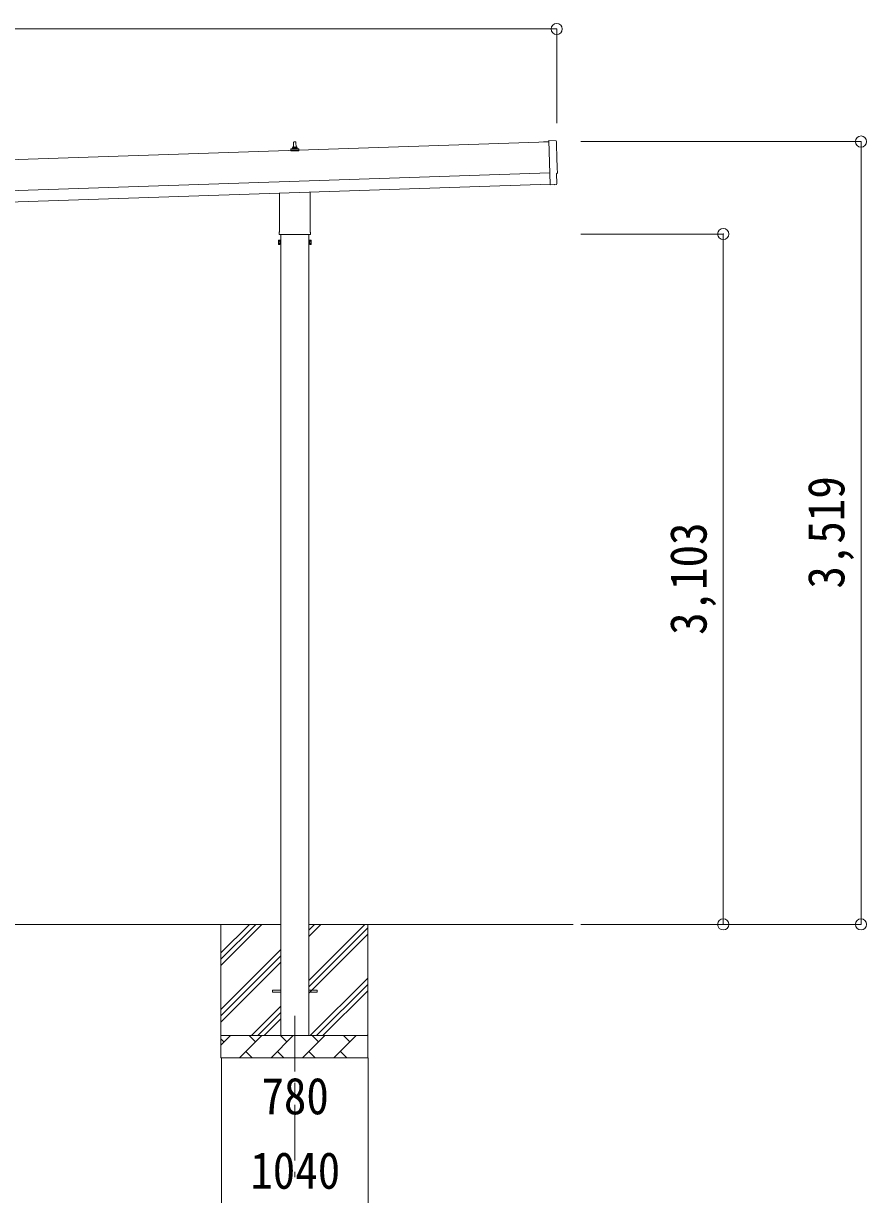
# Model space of a CAD drawing. Units: millimetres at full size, sheet at 1:50. Extents: x -14053 to 14053, y -9700 to 9700.
# Drawn here: x 4919 to 8708, y -6073 to -808 of the extents above; entities that cross this region are included whole.
import ezdxf
from ezdxf.enums import TextEntityAlignment as Align

# ---------------------------------------------------------------- set-up
doc = ezdxf.new("R2010")
doc.units = ezdxf.units.MM
doc.header["$LTSCALE"] = 50
doc.header["$PDMODE"] = 32
doc.header["$PDSIZE"] = 50
doc.linetypes.add('CHAIN1', pattern=[8, 5, -1, 1, -1])
for name, color, linetype, lineweight in [('0-0_0', 7, 'Continuous', 9), ('0-1_Defpoints', 4, 'Continuous', 9), ('0-6_PARTS1', 6, 'Continuous', 9)]:
    doc.layers.add(name, color=color, linetype=linetype, lineweight=lineweight)
doc.styles.add('ＭＳ ゴシック', font='')
doc.styles.get('ＭＳ ゴシック').set_extended_font_data('MS Gothic')

msp = doc.modelspace()

# ---------------------------------------------------------------- linework, layer by layer
at = {"layer": '0-0_0'}
for p, q in [((6076.04, -4858.37), (3101.04, -4858.37)), ((5806.04, -4858.37), (5806.04, -5458.37)), ((5806.04, -5043.42), (5991.09, -4858.37)), ((5806.04, -5015.14), (5962.81, -4858.37)), ((5806.04, -4986.85), (5934.52, -4858.37)), ((7389.42, -4858.37), (6201.04, -4858.37)), ((6201.04, -5110.97), (6453.64, -4858.37)), ((6201.04, -4912.98), (6255.65, -4858.37)), ((6201.04, -4884.7), (6227.37, -4858.37)), ((6201.04, -5139.25), (6466.04, -4874.25)), ((6466.04, -4858.37), (6466.04, -5458.37)), ((6201.04, -5167.54), (6466.04, -4902.54)), ((5806.04, -5241.41), (6076.04, -4971.41)), ((5806.04, -5269.7), (6076.04, -4999.7)), ((5806.04, -5297.98), (6076.04, -5027.98)), ((6208.2, -5358.37), (6466.04, -5100.53)), ((6236.48, -5358.37), (6466.04, -5128.81)), ((6264.77, -5358.37), (6466.04, -5157.1)), ((5943.64, -5358.37), (6076.04, -5225.97)), ((5971.92, -5358.37), (6076.04, -5254.25)), ((6000.21, -5358.37), (6076.04, -5282.54)), ((5806.04, -5358.37), (6466.04, -5358.37)), ((5806.04, -5401.26), (5848.93, -5358.37)), ((5890.36, -5458.37), (5990.36, -5358.37)), ((5961.8, -5386.92), (5933.25, -5358.37)), ((6031.78, -5458.37), (6131.78, -5358.37)), ((6103.22, -5386.92), (6074.67, -5358.37)), ((6173.2, -5458.37), (6273.2, -5358.37)), ((6244.65, -5386.92), (6216.09, -5358.37)), ((6314.62, -5458.37), (6414.62, -5358.37)), ((6386.07, -5386.92), (6357.51, -5358.37)), ((6462.76, -5358.37), (6466.04, -5355.09)), ((5820.38, -5386.92), (5806.04, -5372.58)), ((6466.04, -5458.37), (5806.04, -5458.37)), ((5918.91, -5429.82), (5947.46, -5458.37)), ((6060.33, -5429.82), (6088.88, -5458.37)), ((6201.75, -5429.82), (6230.31, -5458.37)), ((6343.17, -5429.82), (6371.73, -5458.37))]:
    msp.add_line(p, q, dxfattribs=at)
at = {"layer": '0-0_0', "linetype": 'CHAIN1'}
for p, q in [((6038.54, -5162.87), (6076.04, -5162.87)), ((6201.04, -5162.87), (6238.54, -5162.87))]:
    msp.add_line(p, q, dxfattribs=at)
at = {"layer": '0-1_Defpoints'}
for p, q in [((7279.91, -1340.29), (1896.9, -1519.72)), ((6128.54, -1369.99), (6128.54, -1365.78)), ((6129.54, -1365.78), (6147.54, -1365.78)), ((6132.54, -1365.78), (6133.27, -1342.25)), ((6134.27, -1341.28), (6142.82, -1341.28)), ((6143.82, -1342.25), (6144.54, -1365.78)), ((6148.54, -1369.99), (6148.54, -1365.78)), ((7255.39, -1340.11), (7279.87, -1339.29)), ((7255.42, -1341.11), (7255.39, -1340.11)), ((7279.91, -1340.29), (7255.42, -1341.11)), ((7279.74, -1335.21), (7286.33, -1532.95)), ((7311.35, -1335.8), (7279.74, -1335.21)), ((6120.29, -1381.28), (6120.29, -1373.56)), ((6156.79, -1381.28), (6120.29, -1381.28)), ((6120.67, -1372.78), (6156.41, -1372.78)), ((6121.06, -1372.59), (6127.78, -1370.96)), ((6128.16, -1370.78), (6148.92, -1370.78)), ((6156.03, -1372.59), (6149.31, -1370.96)), ((6156.79, -1381.28), (6156.79, -1373.56)), ((1901.56, -1659.65), (7284.57, -1480.21)), ((7314.06, -1482.62), (7314.66, -1482.6)), ((7315.62, -1529.62), (7314.06, -1482.62)), ((1903.23, -1709.62), (7286.24, -1530.18)), ((6070.24, -1745.27), (6070.24, -1570.72)), ((6206.84, -1566.16), (6206.84, -1745.27)), ((7286.33, -1532.95), (7286.36, -1533.95)), ((7304.55, -1532.44), (7286.36, -1533.95)), ((7305.23, -1533.05), (7304.55, -1532.44)), ((7305.98, -1533.3), (7312.89, -1532.71)), ((6064.54, -1783.54), (6065.3, -1782.22)), ((6064.54, -1783.54), (6064.54, -1800.54)), ((6071.54, -1782.22), (6065.3, -1782.22)), ((6071.54, -1787.13), (6065.3, -1787.13)), ((6068.54, -1754.04), (6068.54, -1748.54)), ((6206.48, -1757.54), (6070.6, -1757.54)), ((6071.54, -1801.85), (6071.54, -1782.22)), ((6071.54, -1782.84), (6074.04, -1782.84)), ((6071.54, -1801.24), (6071.54, -1782.84)), ((6074.04, -1781.54), (6076.04, -1781.54)), ((6074.04, -1802.54), (6074.04, -1781.54)), ((6076.04, -1757.54), (6076.04, -5358.37)), ((6076.04, -1781.54), (6076.04, -1802.54)), ((6201.04, -5358.37), (6201.04, -1757.54)), ((6201.04, -1781.54), (6201.04, -1802.54)), ((6203.04, -1781.54), (6201.04, -1781.54)), ((6203.04, -1802.54), (6203.04, -1781.54)), ((6205.54, -1782.84), (6203.04, -1782.84)), ((6205.54, -1782.22), (6211.78, -1782.22)), ((6205.54, -1801.85), (6205.54, -1782.22)), ((6205.54, -1801.24), (6205.54, -1782.84)), ((6205.54, -1787.13), (6211.78, -1787.13)), ((6208.54, -1748.54), (6208.54, -1754.04)), ((6212.54, -1783.54), (6211.78, -1782.22)), ((6212.54, -1783.54), (6212.54, -1800.54)), ((6064.54, -1800.54), (6065.3, -1801.85)), ((6071.54, -1796.95), (6065.3, -1796.95)), ((6071.54, -1801.85), (6065.3, -1801.85)), ((6074.04, -1801.24), (6071.54, -1801.24)), ((6076.04, -1802.54), (6074.04, -1802.54)), ((6201.04, -1802.54), (6203.04, -1802.54)), ((6203.04, -1801.24), (6205.54, -1801.24)), ((6205.54, -1796.95), (6211.78, -1796.95)), ((6205.54, -1801.85), (6211.78, -1801.85)), ((6212.54, -1800.54), (6211.78, -1801.85)), ((6038.54, -5153.87), (6076.04, -5153.87)), ((6038.54, -5162.87), (6038.54, -5153.87)), ((6201.04, -5153.87), (6238.54, -5153.87)), ((6238.54, -5162.87), (6238.54, -5153.87))]:
    msp.add_line(p, q, dxfattribs=at)
at = {"layer": '0-1_Defpoints', "color": 7, "linetype": 'CHAIN1'}
msp.add_line((6138.54, -5270.04), (6138.54, -5994.79), dxfattribs=at)
at = {"layer": '0-1_Defpoints'}
for centre, radius, start, end in [((6132.63, -1366.41), 4.13, 90, 171.17633), ((6129.54, -1366.78), 1, 90, 180), ((6134.27, -1342.28), 1, 90, 178.60509), ((6141.87, -1365.78), 4.83, 133.60282, 180), ((6135.21, -1365.78), 4.83, 0, 46.39718), ((6142.82, -1342.28), 1, 1.39491, 90), ((6144.46, -1366.41), 4.13, 8.82367, 90), ((6147.54, -1366.78), 1, 0, 90), ((6121.29, -1373.56), 1, 103.62699, 180), ((6127.54, -1369.99), 1, 283.62699, 0), ((6149.54, -1369.99), 1, 180, 256.37301), ((6155.79, -1373.56), 1, 0, 76.37301), ((6080.78, -1792.04), 16.24, 162.41205, 197.58795), ((6068.89, -1784.68), 4.34, 145.61575, 214.38425), ((6072.54, -1748.54), 4, 125.09963, 180), ((6072.54, -1754.04), 4, 180, 194.47751), ((6072.54, -1754.04), 4, 194.47751, 241.04498), ((6204.54, -1754.04), 4, 298.95502, 345.52249), ((6204.54, -1748.54), 4, 0, 54.90037), ((6204.54, -1754.04), 4, 345.52249, 0), ((6196.3, -1792.04), 16.24, 342.41205, 17.58795), ((6208.2, -1784.68), 4.34, 325.61575, 34.38425), ((6068.89, -1799.4), 4.34, 145.61575, 214.38425), ((6208.2, -1799.4), 4.34, 325.61575, 34.38425)]:
    msp.add_arc(centre, radius, start, end, dxfattribs=at)
for centre, major_axis, ratio, start_param, end_param in [((7311.29, -1338.8), (3, 0.1), 0.99863, 6.2683889, 7.8016218), ((12076.85, -1250.42), (-4760.73, -158.69), 0.99863, 6.2683889, 6.2976778), ((7314.51, -1478.2), (4.4, 0.15), 0.99863, 4.712389, 6.2976778), ((7305.9, -1532.3), (0.75, -0.666), 0.9974, 4.712389, 5.5252311), ((7312.62, -1529.71), (2.25, -2), 0.9974, 5.5252311, 7.0411395)]:
    msp.add_ellipse(centre, major_axis=major_axis, ratio=ratio, start_param=start_param, end_param=end_param, dxfattribs=at)
at = {"layer": '0-6_PARTS1'}
for p, q in [((1865.54, -833.29), (7315.54, -833.29)), ((7315.54, -833.29), (7315.54, -1255.94)), ((8682.8, -1339.29), (7423.9, -1339.29)), ((8682.8, -4858.37), (8682.8, -1339.29)), ((8063.7, -1755.04), (7423.9, -1755.04)), ((8063.7, -4858.37), (8063.7, -1755.04)), ((8063.7, -4858.37), (7423.9, -4858.37)), ((8682.8, -4858.37), (7423.9, -4858.37)), ((5808.54, -6121.18), (5808.54, -5458.37)), ((6468.54, -6121.18), (6468.54, -5458.37))]:
    msp.add_line(p, q, dxfattribs=at)
for p in [(7315.54, -833.29), (8682.8, -1339.29), (8063.7, -1755.04), (8063.7, -4858.37), (8682.8, -4858.37)]:
    msp.add_point(p, dxfattribs=at)

# ---------------------------------------------------------------- texts
at = {"layer": '0-6_PARTS1', "color": 7, "style": 'ＭＳ ゴシック', "width": 0.9}
for s, p in [('3,519', (8657.8, -3348.83)), ('3,103', (8038.7, -3556.7))]:
    msp.add_text(s, height=165, rotation=90, dxfattribs=at).set_placement(p, align=Align.BOTTOM_LEFT)
for s, p in [('780', (5988.54, -5761.48)), ('1040', (5938.54, -6096.18))]:
    msp.add_text(s, height=165, dxfattribs=at).set_placement(p, align=Align.BOTTOM_LEFT)

doc.saveas('drawing.dxf')
